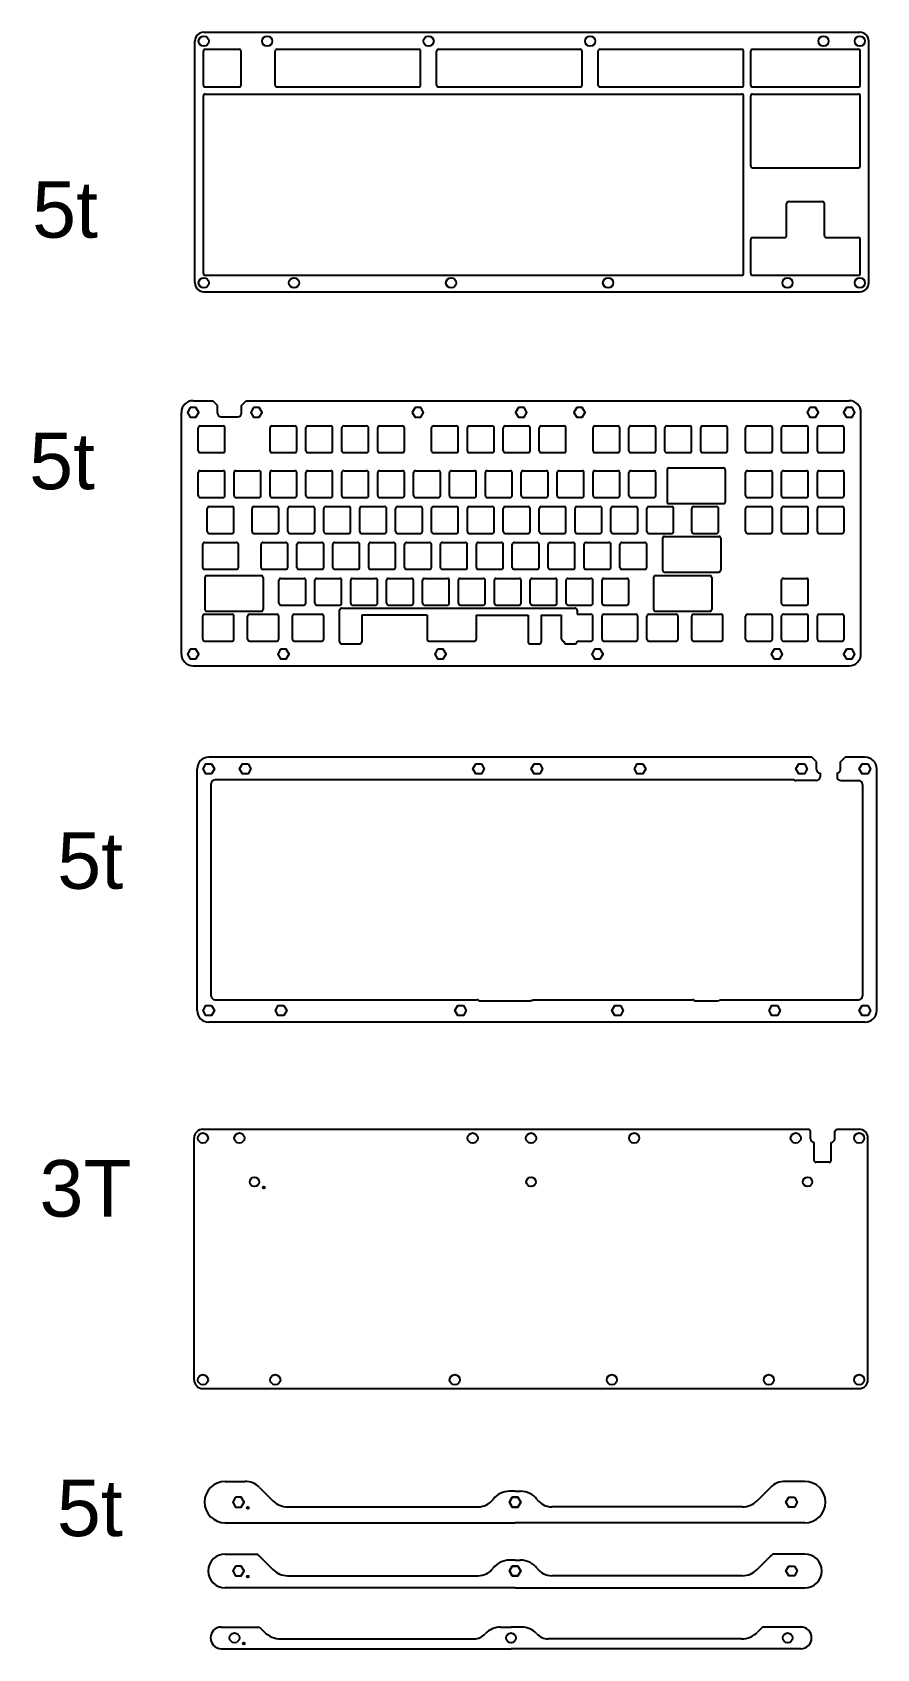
# Model space of a CAD drawing. Header units: millimetres. Extents: x 706 to 1154, y 607 to 1465.
import ezdxf

# ---------------------------------------------------------------- set-up
doc = ezdxf.new("R2010")
doc.units = ezdxf.units.MM
doc.styles.get("Standard").update_dxf_attribs({"font": 'arial.ttf'})

# ---------------------------------------------------------------- blocks, each defined once
blk = doc.blocks.new('switch hole for acrylic')
for p, q in [((-7.1, -6.1), (-7.1, 6.1)), ((-6.1, 7.1), (6.1, 7.1)), ((7.1, -6.1), (7.1, 6.1)), ((-6.1, -7.1), (6.1, -7.1))]:
    blk.add_line(p, q)
for centre, start, end in [((-6.1, 6.1), 90, 180), ((6.1, 6.1), 0, 90), ((-6.1, -6.1), 180, 270), ((6.1, -6.1), 270, 0)]:
    blk.add_arc(centre, 1, start, end)

msp = doc.modelspace()

# ---------------------------------------------------------------- linework, layer by layer
for p, q in [((792.41, 1332.06), (792.41, 1460.37)), ((797.11, 1465.07), (1145.37, 1465.07)), ((1150.07, 1332.06), (1150.07, 1460.37)), ((796.91, 1437.07), (796.91, 1455.12)), ((797.91, 1456.12), (815.96, 1456.12)), ((816.96, 1437.07), (816.96, 1455.12)), ((835.01, 1437.07), (835.01, 1455.12)), ((836.01, 1456.12), (911.21, 1456.12)), ((912.21, 1437.07), (912.21, 1455.12)), ((920.73, 1437.07), (920.73, 1455.12)), ((921.73, 1456.12), (996.93, 1456.12)), ((997.93, 1437.07), (997.93, 1455.12)), ((1006.46, 1437.07), (1006.46, 1455.12)), ((1007.46, 1456.12), (1082.66, 1456.12)), ((1083.66, 1437.07), (1083.66, 1455.12)), ((1087.42, 1437.07), (1087.42, 1455.12)), ((1088.42, 1456.12), (1144.57, 1456.12)), ((1145.57, 1437.07), (1145.57, 1455.12)), ((797.91, 1436.07), (815.96, 1436.07)), ((836.01, 1436.07), (911.21, 1436.07)), ((921.73, 1436.07), (996.93, 1436.07)), ((1007.46, 1436.07), (1082.66, 1436.07)), ((1088.42, 1436.07), (1144.57, 1436.07)), ((796.91, 1337.06), (796.91, 1431.31)), ((797.91, 1432.31), (1082.66, 1432.31)), ((1083.66, 1337.06), (1083.66, 1431.31)), ((1087.42, 1394.21), (1087.42, 1431.31)), ((1088.42, 1432.31), (1144.57, 1432.31)), ((1145.57, 1394.21), (1145.57, 1431.31)), ((1088.42, 1393.21), (1144.57, 1393.21)), ((1106.47, 1357.11), (1106.47, 1374.16)), ((1107.47, 1375.16), (1125.52, 1375.16)), ((1126.52, 1357.11), (1126.52, 1374.16)), ((1088.42, 1356.11), (1105.47, 1356.11)), ((1127.52, 1356.11), (1144.57, 1356.11)), ((1087.42, 1337.06), (1087.42, 1355.11)), ((1145.57, 1337.06), (1145.57, 1355.11)), ((797.91, 1336.06), (1082.66, 1336.06)), ((1088.42, 1336.06), (1144.57, 1336.06)), ((797.11, 1327.36), (1145.37, 1327.36)), ((785.26, 1134.96), (785.26, 1263.27)), ((791.46, 1269.47), (801.92, 1269.47)), ((804.42, 1266.97), (801.92, 1269.47)), ((804.42, 1262.93), (804.42, 1266.97)), ((817.21, 1266.97), (819.71, 1269.47)), ((817.21, 1262.93), (817.21, 1266.97)), ((819.71, 1269.47), (1139.73, 1269.47)), ((1145.93, 1134.96), (1145.93, 1263.27)), ((806.42, 1260.93), (815.21, 1260.93)), ((1043.03, 1232.77), (1043.03, 1215.83)), ((1044.03, 1233.77), (1072.9, 1233.77)), ((1073.9, 1232.77), (1073.9, 1215.83)), ((1044.03, 1214.83), (1072.9, 1214.83)), ((796.57, 1180.98), (796.57, 1193.18)), ((797.57, 1194.18), (814.53, 1194.18)), ((815.53, 1180.98), (815.53, 1193.18)), ((1040.65, 1196.44), (1040.65, 1179.5)), ((1041.65, 1197.44), (1070.52, 1197.44)), ((1071.52, 1196.44), (1071.52, 1179.5)), ((797.57, 1179.98), (814.53, 1179.98)), ((798.76, 1176.62), (827.63, 1176.62)), ((1036.88, 1176.62), (1065.76, 1176.62)), ((1041.65, 1178.5), (1070.52, 1178.5)), ((797.76, 1175.62), (797.76, 1158.68)), ((828.63, 1175.62), (828.63, 1158.68)), ((1035.88, 1175.62), (1035.88, 1158.68)), ((1066.76, 1175.62), (1066.76, 1158.68)), ((870.23, 1159.34), (994.29, 1159.34)), ((796.57, 1142.88), (796.57, 1155.08)), ((797.57, 1156.08), (812.15, 1156.08)), ((798.76, 1157.68), (827.63, 1157.68)), ((813.15, 1142.88), (813.15, 1155.08)), ((820.38, 1142.88), (820.38, 1155.08)), ((821.38, 1156.08), (835.96, 1156.08)), ((836.96, 1142.88), (836.96, 1155.08)), ((844.2, 1142.88), (844.2, 1155.08)), ((845.2, 1156.08), (859.78, 1156.08)), ((860.78, 1142.88), (860.78, 1155.08)), ((869.23, 1141.46), (869.23, 1158.34)), ((880.99, 1155.68), (880.99, 1141.46)), ((915.63, 1155.68), (880.99, 1155.68)), ((915.63, 1155.68), (915.63, 1142.88)), ((941.74, 1155.68), (969.24, 1155.68)), ((941.74, 1155.68), (941.74, 1142.88)), ((969.24, 1155.68), (969.24, 1141.46)), ((976.24, 1155.68), (976.24, 1141.46)), ((976.24, 1155.68), (987.07, 1155.68)), ((987.07, 1142.88), (987.07, 1155.68)), ((995.29, 1158.34), (995.29, 1156.08)), ((995.29, 1156.08), (1002.65, 1156.08)), ((1003.65, 1142.88), (1003.65, 1155.08)), ((1008.5, 1142.88), (1008.5, 1155.08)), ((1009.5, 1156.08), (1026.46, 1156.08)), ((1027.46, 1142.88), (1027.46, 1155.08)), ((1032.31, 1142.88), (1032.31, 1155.08)), ((1033.31, 1156.08), (1047.9, 1156.08)), ((1036.88, 1157.68), (1065.76, 1157.68)), ((1048.9, 1142.88), (1048.9, 1155.08)), ((1056.13, 1142.88), (1056.13, 1155.08)), ((1057.13, 1156.08), (1071.71, 1156.08)), ((1072.71, 1142.88), (1072.71, 1155.08)), ((797.57, 1141.88), (812.15, 1141.88)), ((821.38, 1141.88), (835.96, 1141.88)), ((845.2, 1141.88), (859.78, 1141.88)), ((916.63, 1141.88), (940.74, 1141.88)), ((988.07, 1141.88), (988.29, 1141.88)), ((988.29, 1141.88), (988.29, 1141.46)), ((995.29, 1141.88), (995.29, 1141.46)), ((995.29, 1141.88), (1002.65, 1141.88)), ((1009.5, 1141.88), (1026.46, 1141.88)), ((1033.31, 1141.88), (1047.9, 1141.88)), ((1057.13, 1141.88), (1071.71, 1141.88)), ((870.23, 1140.46), (880.08, 1140.46)), ((970.24, 1140.46), (975.24, 1140.46)), ((989.29, 1140.46), (994.29, 1140.46)), ((791.46, 1128.76), (1139.73, 1128.76)), ((793.6, 945.69), (793.6, 1074)), ((1119.82, 1080.2), (799.8, 1080.2)), ((1122.32, 1077.7), (1119.82, 1080.2)), ((1122.32, 1073.66), (1122.32, 1077.7)), ((1135.11, 1077.7), (1137.61, 1080.2)), ((1135.11, 1073.66), (1135.11, 1077.7)), ((1148.07, 1080.2), (1137.61, 1080.2)), ((1154.27, 945.69), (1154.27, 1074)), ((801.1, 953.39), (801.1, 1066.15)), ((1109.73, 1068.15), (803.1, 1068.15)), ((1122.22, 1067.75), (1111.47, 1067.75)), ((1124.22, 1071.66), (1124.22, 1069.75)), ((1133.22, 1071.66), (1133.22, 1069.75)), ((1135.22, 1067.75), (1144.77, 1067.75)), ((1146.77, 1065.75), (1146.77, 953.39)), ((803.1, 951.39), (942.24, 951.39)), ((943.56, 950.89), (970.39, 950.89)), ((971.89, 951.39), (1056.54, 951.39)), ((1057.86, 950.89), (1069.99, 950.89)), ((1071.11, 951.39), (1144.77, 951.39)), ((1148.07, 939.49), (799.8, 939.49)), ((791.99, 749.65), (791.99, 877.96)), ((796.69, 882.66), (1118.21, 882.66)), ((1119.21, 881.66), (1118.21, 882.66)), ((1119.21, 877.62), (1119.21, 881.66)), ((1121.1, 866.12), (1121.1, 875.62)), ((1130.1, 866.12), (1130.1, 875.62)), ((1131.99, 881.66), (1132.99, 882.66)), ((1131.99, 877.62), (1131.99, 881.66)), ((1132.99, 882.66), (1144.95, 882.66)), ((1149.65, 749.65), (1149.65, 877.96)), ((1129.1, 865.12), (1122.1, 865.12)), ((796.69, 744.95), (1144.95, 744.95)), ((808.54, 695.65), (818.99, 695.65)), ((1116.11, 695.65), (1105.66, 695.65)), ((826.77, 692.43), (833.82, 685.37)), ((962.33, 690.4), (959.4, 690.4)), ((962.33, 690.4), (965.25, 690.4)), ((1097.89, 692.43), (1090.83, 685.37)), ((841.6, 682.15), (942.71, 682.15)), ((1083.05, 682.15), (981.94, 682.15)), ((808.54, 673.65), (962.33, 673.65)), ((1116.11, 673.65), (962.33, 673.65)), ((808.54, 657.09), (825.31, 657.09)), ((826.77, 655.87), (833.82, 648.81)), ((962.33, 653.84), (959.4, 653.84)), ((962.33, 653.84), (965.25, 653.84)), ((1097.89, 655.87), (1090.83, 648.81)), ((1116.11, 657.09), (1099.34, 657.09)), ((841.6, 645.59), (942.71, 645.59)), ((1083.05, 645.59), (981.94, 645.59)), ((962.33, 639.09), (808.54, 639.09)), ((962.33, 639.09), (1116.11, 639.09)), ((806.45, 618.33), (826.7, 618.33)), ((826.7, 618.33), (829.44, 615.6)), ((954.71, 618.33), (960.23, 618.33)), ((965.76, 618.33), (960.23, 618.33)), ((1093.76, 618.33), (1091.03, 615.6)), ((1114.01, 618.33), (1093.76, 618.33)), ((837.92, 612.08), (940.62, 612.08)), ((1082.54, 612.08), (979.85, 612.08)), ((806.45, 606.83), (960.23, 606.83)), ((1114.01, 606.83), (960.23, 606.83))]:
    msp.add_line(p, q)
for points in [[(789.96, 1265.87), (788.46, 1263.27), (789.96, 1260.67), (792.97, 1260.67), (794.47, 1263.27), (792.97, 1265.87)], [(823.6, 1265.87), (822.1, 1263.27), (823.6, 1260.67), (826.6, 1260.67), (828.1, 1263.27), (826.6, 1265.87)], [(909.33, 1265.87), (907.82, 1263.27), (909.33, 1260.67), (912.33, 1260.67), (913.83, 1263.27), (912.33, 1265.87)], [(964.09, 1265.87), (962.59, 1263.27), (964.09, 1260.67), (967.1, 1260.67), (968.6, 1263.27), (967.1, 1265.87)], [(995.05, 1265.87), (993.55, 1263.27), (995.05, 1260.67), (998.05, 1260.67), (999.55, 1263.27), (998.05, 1265.87)], [(1118.88, 1265.87), (1117.37, 1263.27), (1118.88, 1260.67), (1121.88, 1260.67), (1123.38, 1263.27), (1121.88, 1265.87)], [(1138.23, 1265.87), (1136.72, 1263.27), (1138.23, 1260.67), (1141.23, 1260.67), (1142.73, 1263.27), (1141.23, 1265.87)], [(789.96, 1137.56), (788.46, 1134.96), (789.96, 1132.36), (792.97, 1132.36), (794.47, 1134.96), (792.97, 1137.56)], [(837.89, 1137.56), (836.39, 1134.96), (837.89, 1132.36), (840.89, 1132.36), (842.39, 1134.96), (840.89, 1137.56)], [(921.23, 1137.56), (919.73, 1134.96), (921.23, 1132.36), (924.23, 1132.36), (925.74, 1134.96), (924.23, 1137.56)], [(1004.58, 1137.56), (1003.07, 1134.96), (1004.58, 1132.36), (1007.58, 1132.36), (1009.08, 1134.96), (1007.58, 1137.56)], [(1099.83, 1137.56), (1098.32, 1134.96), (1099.83, 1132.36), (1102.83, 1132.36), (1104.33, 1134.96), (1102.83, 1137.56)], [(1138.23, 1137.56), (1136.72, 1134.96), (1138.23, 1132.36), (1141.23, 1132.36), (1142.73, 1134.96), (1141.23, 1137.56)], [(801.3, 1076.6), (802.81, 1074), (801.3, 1071.4), (798.3, 1071.4), (796.8, 1074), (798.3, 1076.6)], [(820.65, 1076.6), (822.16, 1074), (820.65, 1071.4), (817.65, 1071.4), (816.15, 1074), (817.65, 1076.6)], [(944.48, 1076.6), (945.98, 1074), (944.48, 1071.4), (941.48, 1071.4), (939.98, 1074), (941.48, 1076.6)], [(975.44, 1076.6), (976.94, 1074), (975.44, 1071.4), (972.43, 1071.4), (970.93, 1074), (972.43, 1076.6)], [(1030.2, 1076.6), (1031.71, 1074), (1030.2, 1071.4), (1027.2, 1071.4), (1025.7, 1074), (1027.2, 1076.6)], [(1115.93, 1076.6), (1117.43, 1074), (1115.93, 1071.4), (1112.93, 1071.4), (1111.43, 1074), (1112.93, 1076.6)], [(1149.57, 1076.6), (1151.07, 1074), (1149.57, 1071.4), (1146.56, 1071.4), (1145.06, 1074), (1146.56, 1076.6)], [(801.3, 948.29), (802.81, 945.69), (801.3, 943.09), (798.3, 943.09), (796.8, 945.69), (798.3, 948.29)], [(839.7, 948.29), (841.21, 945.69), (839.7, 943.09), (836.7, 943.09), (835.2, 945.69), (836.7, 948.29)], [(934.95, 948.29), (936.46, 945.69), (934.95, 943.09), (931.95, 943.09), (930.45, 945.69), (931.95, 948.29)], [(1018.3, 948.29), (1019.8, 945.69), (1018.3, 943.09), (1015.3, 943.09), (1013.79, 945.69), (1015.3, 948.29)], [(1101.64, 948.29), (1103.14, 945.69), (1101.64, 943.09), (1098.64, 943.09), (1097.14, 945.69), (1098.64, 948.29)], [(1149.57, 948.29), (1151.07, 945.69), (1149.57, 943.09), (1146.56, 943.09), (1145.06, 945.69), (1146.56, 948.29)], [(814.04, 687.25), (812.54, 684.65), (814.04, 682.05), (817.05, 682.05), (818.55, 684.65), (817.05, 687.25)], [(960.83, 687.25), (959.32, 684.65), (960.83, 682.05), (963.83, 682.05), (965.33, 684.65), (963.83, 687.25)], [(963.83, 687.25), (965.33, 684.65), (963.83, 682.05), (960.83, 682.05), (959.32, 684.65), (960.83, 687.25)], [(1110.61, 687.25), (1112.11, 684.65), (1110.61, 682.05), (1107.61, 682.05), (1106.11, 684.65), (1107.61, 687.25)], [(814.04, 650.69), (812.54, 648.09), (814.04, 645.49), (817.05, 645.49), (818.55, 648.09), (817.05, 650.69)], [(960.83, 650.69), (959.32, 648.09), (960.83, 645.49), (963.83, 645.49), (965.33, 648.09), (963.83, 650.69)], [(963.83, 650.69), (965.33, 648.09), (963.83, 645.49), (960.83, 645.49), (959.32, 648.09), (960.83, 650.69)], [(1110.61, 650.69), (1112.11, 648.09), (1110.61, 645.49), (1107.61, 645.49), (1106.11, 648.09), (1107.61, 650.69)]]:
    msp.add_lwpolyline(points, close=True)
for centre, radius in [((797.11, 1460.37), 2.7), ((830.75, 1460.37), 2.7), ((916.47, 1460.37), 2.7), ((1002.2, 1460.37), 2.7), ((1126.02, 1460.37), 2.7), ((1145.37, 1460.37), 2.7), ((797.11, 1332.06), 2.7), ((845.03, 1332.06), 2.7), ((928.38, 1332.06), 2.7), ((1011.72, 1332.06), 2.7), ((1106.97, 1332.06), 2.7), ((1145.37, 1332.06), 2.7), ((796.69, 877.96), 2.7), ((816.04, 877.96), 2.7), ((939.86, 877.96), 2.7), ((970.82, 877.96), 2.7), ((1025.59, 877.96), 2.7), ((1111.31, 877.96), 2.7), ((1144.95, 877.96), 2.7), ((824.04, 854.69), 2.5), ((829.04, 851.69), 0.5), ((970.82, 854.69), 2.5), ((1117.6, 854.69), 2.5), ((796.69, 749.65), 2.7), ((835.09, 749.65), 2.7), ((930.34, 749.65), 2.7), ((1013.68, 749.65), 2.7), ((1097.02, 749.65), 2.7), ((1144.95, 749.65), 2.7), ((820.54, 681.65), 0.5), ((820.54, 645.09), 0.5), ((813.45, 612.58), 2.6), ((818.45, 609.58), 0.5), ((960.23, 612.58), 2.6), ((960.23, 612.58), 2.6), ((1107.01, 612.58), 2.6)]:
    msp.add_circle(centre, radius)
for centre, radius, start, end in [((797.11, 1460.37), 4.7, 90, 180), ((1145.37, 1460.37), 4.7, 0, 90), ((797.91, 1455.12), 1, 90, 180), ((815.96, 1455.12), 1, 360, 90), ((836.01, 1455.12), 1, 90, 180), ((911.21, 1455.12), 1, 0, 90), ((921.73, 1455.12), 1, 90, 180), ((996.93, 1455.12), 1, 360, 90), ((1007.46, 1455.12), 1, 90, 180), ((1082.66, 1455.12), 1, 360, 90), ((1088.42, 1455.12), 1, 90, 180), ((1144.57, 1455.12), 1, 360, 90), ((797.91, 1437.07), 1, 180, 270), ((815.96, 1437.07), 1, 270, 360), ((836.01, 1437.07), 1, 180, 270), ((911.21, 1437.07), 1, 270, 0), ((921.73, 1437.07), 1, 180, 270), ((996.93, 1437.07), 1, 270, 360), ((1007.46, 1437.07), 1, 180, 270), ((1082.66, 1437.07), 1, 270, 360), ((1088.42, 1437.07), 1, 180, 270), ((1144.57, 1437.07), 1, 270, 360), ((797.91, 1431.31), 1, 90, 180), ((1082.66, 1431.31), 1, 360, 90), ((1088.42, 1431.31), 1, 90, 180), ((1144.57, 1431.31), 1, 360, 90), ((1088.42, 1394.21), 1, 180, 270), ((1144.57, 1394.21), 1, 270, 360), ((1107.47, 1374.16), 1, 90, 180), ((1125.52, 1374.16), 1, 360, 90), ((1088.42, 1355.11), 1, 90, 180), ((1105.47, 1357.11), 1, 270, 0), ((1127.52, 1357.11), 1, 180, 270), ((1144.57, 1355.11), 1, 360, 90), ((797.11, 1332.06), 4.7, 180, 270), ((797.91, 1337.06), 1, 180, 270), ((1082.66, 1337.06), 1, 270, 360), ((1088.42, 1337.06), 1, 180, 270), ((1144.57, 1337.06), 1, 270, 360), ((1145.37, 1332.06), 4.7, 270, 0), ((791.46, 1263.27), 6.2, 90, 180), ((806.42, 1262.93), 2, 180, 270), ((815.21, 1262.93), 2, 270, 0), ((1139.73, 1263.27), 6.2, 0, 90), ((1044.03, 1232.77), 1, 90, 180), ((1072.9, 1232.77), 1, 0, 90), ((1044.03, 1215.83), 1, 180, 270), ((1072.9, 1215.83), 1, 270, 0), ((797.57, 1193.18), 1, 90, 180), ((814.53, 1193.18), 1, 0, 90), ((1041.65, 1196.44), 1, 90, 180), ((1070.52, 1196.44), 1, 0, 90), ((797.57, 1180.98), 1, 180, 270), ((798.76, 1175.62), 1, 90, 180), ((814.53, 1180.98), 1, 270, 0), ((827.63, 1175.62), 1, 0, 90), ((1036.88, 1175.62), 1, 90, 180), ((1041.65, 1179.5), 1, 180, 270), ((1065.76, 1175.62), 1, 0, 90), ((1070.52, 1179.5), 1, 270, 0), ((798.76, 1158.68), 1, 180, 270), ((827.63, 1158.68), 1, 270, 0), ((870.23, 1158.34), 1, 90, 180), ((994.29, 1158.34), 1, 0, 90), ((1036.88, 1158.68), 1, 180, 270), ((1065.76, 1158.68), 1, 270, 0), ((797.57, 1155.08), 1, 90, 180), ((812.15, 1155.08), 1, 0, 90), ((821.38, 1155.08), 1, 90, 180), ((835.96, 1155.08), 1, 0, 90), ((845.2, 1155.08), 1, 90, 180), ((859.78, 1155.08), 1, 0, 90), ((1002.65, 1155.08), 1, 0, 90), ((1009.5, 1155.08), 1, 90, 180), ((1026.46, 1155.08), 1, 0, 90), ((1033.31, 1155.08), 1, 90, 180), ((1047.9, 1155.08), 1, 0, 90), ((1057.13, 1155.08), 1, 90, 180), ((1071.71, 1155.08), 1, 0, 90), ((797.57, 1142.88), 1, 180, 270), ((812.15, 1142.88), 1, 270, 0), ((821.38, 1142.88), 1, 180, 270), ((835.96, 1142.88), 1, 270, 0), ((845.2, 1142.88), 1, 180, 270), ((859.78, 1142.88), 1, 270, 0), ((916.63, 1142.88), 1, 180, 270), ((940.74, 1142.88), 1, 270, 0), ((988.07, 1142.88), 1, 180, 270), ((1002.65, 1142.88), 1, 270, 0), ((1009.5, 1142.88), 1, 180, 270), ((1026.46, 1142.88), 1, 270, 0), ((1033.31, 1142.88), 1, 180, 270), ((1047.9, 1142.88), 1, 270, 0), ((1057.13, 1142.88), 1, 180, 270), ((1071.71, 1142.88), 1, 270, 0), ((791.46, 1134.96), 6.2, 180, 270), ((870.23, 1141.46), 1, 180, 270), ((879.99, 1141.46), 1, 270, 0), ((970.24, 1141.46), 1, 180, 270), ((975.24, 1141.46), 1, 270, 0), ((989.29, 1141.46), 1, 180, 270), ((994.29, 1141.46), 1, 270, 0), ((1139.73, 1134.96), 6.2, 270, 0), ((799.8, 1074), 6.2, 90, 180), ((1124.32, 1073.66), 2, 180, 266.93915), ((1133.11, 1073.66), 2, 273.06085, 0), ((1148.07, 1074), 6.2, 0, 90), ((803.1, 1066.15), 2, 90, 180), ((1109.73, 1066.15), 2, 64.15807, 90), ((1111.47, 1069.75), 2, 244.15807, 270), ((1122.22, 1069.75), 2, 270, 0), ((1135.22, 1069.75), 2, 180, 270), ((1144.77, 1065.75), 2, 0, 90), ((803.1, 953.39), 2, 180, 270), ((1144.77, 953.39), 2, 270, 0), ((799.8, 945.69), 6.2, 180, 270), ((942.24, 950.39), 1, 48.59038, 90), ((943.56, 951.89), 1, 228.59038, 270), ((970.39, 953.39), 2.5, 270, 306.8699), ((1056.54, 950.39), 1, 48.59038, 90), ((1057.86, 951.89), 1, 228.59038, 270), ((1069.99, 952.39), 1.5, 270, 318.18969), ((1148.07, 945.69), 6.2, 270, 0), ((796.69, 877.96), 4.7, 90, 180), ((1121.21, 877.62), 2, 180, 266.93915), ((1129.99, 877.62), 2, 273.06085, 0), ((1144.95, 877.96), 4.7, 0, 90), ((1122.1, 866.12), 1, 180, 270), ((1129.1, 866.12), 1, 270, 0), ((796.69, 749.65), 4.7, 180, 270), ((1144.95, 749.65), 4.7, 270, 0), ((808.54, 684.65), 11, 90, 270), ((818.99, 684.65), 11, 45, 90), ((1105.66, 684.65), 11, 90, 135), ((1116.11, 684.65), 11, 270, 90), ((959.4, 679.4), 11, 90, 142.6168), ((965.25, 679.4), 11, 37.3832, 90), ((841.6, 693.15), 11, 225, 270), ((942.71, 692.15), 10, 270, 322.6168), ((981.94, 692.15), 10, 217.3832, 270), ((1083.05, 693.15), 11, 270, 315), ((808.54, 648.09), 9, 90, 270), ((818.99, 648.09), 11, 45, 54.9032), ((959.4, 642.84), 11, 90, 142.6168), ((965.25, 642.84), 11, 37.3832, 90), ((1105.66, 648.09), 11, 125.0968, 135), ((1116.11, 648.09), 9, 270, 90), ((841.6, 656.59), 11, 225, 270), ((942.71, 655.59), 10, 270, 322.6168), ((981.94, 655.59), 10, 217.3832, 270), ((1083.05, 656.59), 11, 270, 315), ((806.45, 612.58), 5.75, 90, 270), ((954.71, 607.33), 11, 90, 137.85164), ((965.76, 607.33), 11, 42.14836, 90), ((1114.01, 612.58), 5.75, 270, 90), ((837.92, 624.08), 12, 225, 270), ((940.62, 620.08), 8, 270, 317.85164), ((979.85, 620.08), 8, 222.14836, 270), ((1082.54, 624.08), 12, 270, 315)]:
    msp.add_arc(centre, radius, start, end)

# ---------------------------------------------------------------- block references
for p in [(801.29, 1248.99), (839.39, 1248.99), (858.44, 1248.99), (877.49, 1248.99), (896.54, 1248.99), (925.11, 1248.99), (944.16, 1248.99), (963.21, 1248.99), (982.26, 1248.99), (1010.84, 1248.99), (1029.89, 1248.99), (1048.94, 1248.99), (1067.99, 1248.99), (1091.8, 1248.99), (1110.85, 1248.99), (1129.9, 1248.99), (801.29, 1225.18), (820.34, 1225.18), (839.39, 1225.18), (858.44, 1225.18), (877.49, 1225.18), (896.54, 1225.18), (915.59, 1225.18), (934.64, 1225.18), (953.69, 1225.18), (972.74, 1225.18), (991.79, 1225.18), (1010.84, 1225.18), (1029.89, 1225.18), (1091.8, 1225.18), (1110.85, 1225.18), (1129.9, 1225.18), (806.05, 1206.13), (829.86, 1206.13), (848.91, 1206.13), (867.96, 1206.13), (887.01, 1206.13), (906.06, 1206.13), (925.11, 1206.13), (944.16, 1206.13), (963.21, 1206.13), (982.26, 1206.13), (1001.31, 1206.13), (1020.36, 1206.13), (1039.41, 1206.13), (1063.23, 1206.13), (1091.8, 1206.13), (1110.85, 1206.13), (1129.9, 1206.13), (834.63, 1187.08), (853.68, 1187.08), (872.73, 1187.08), (891.78, 1187.08), (910.83, 1187.08), (929.88, 1187.08), (948.93, 1187.08), (967.98, 1187.08), (987.03, 1187.08), (1006.08, 1187.08), (1025.13, 1187.08), (844.15, 1168.03), (863.2, 1168.03), (882.25, 1168.03), (901.3, 1168.03), (920.35, 1168.03), (939.4, 1168.03), (958.45, 1168.03), (977.5, 1168.03), (996.55, 1168.03), (1015.6, 1168.03), (1110.85, 1168.03), (1091.8, 1148.98), (1110.85, 1148.98), (1129.9, 1148.98)]:
    msp.add_blockref('switch hole for acrylic', p)

# ---------------------------------------------------------------- texts
at = {"char_height": 30, "attachment_point": 1}
for s, insert in [('5t', (706.03, 1386.02)), ('5t', (704.47, 1252.45)), ('5t', (719.37, 1040.32)), ('3T', (709.95, 866.26)), ('5t', (719.19, 696.58))]:
    msp.add_mtext_dynamic_manual_height_columns(s, width=0.8037, gutter_width=12.5, heights=[0], dxfattribs=dict(at, insert=insert))

doc.saveas('drawing.dxf')
